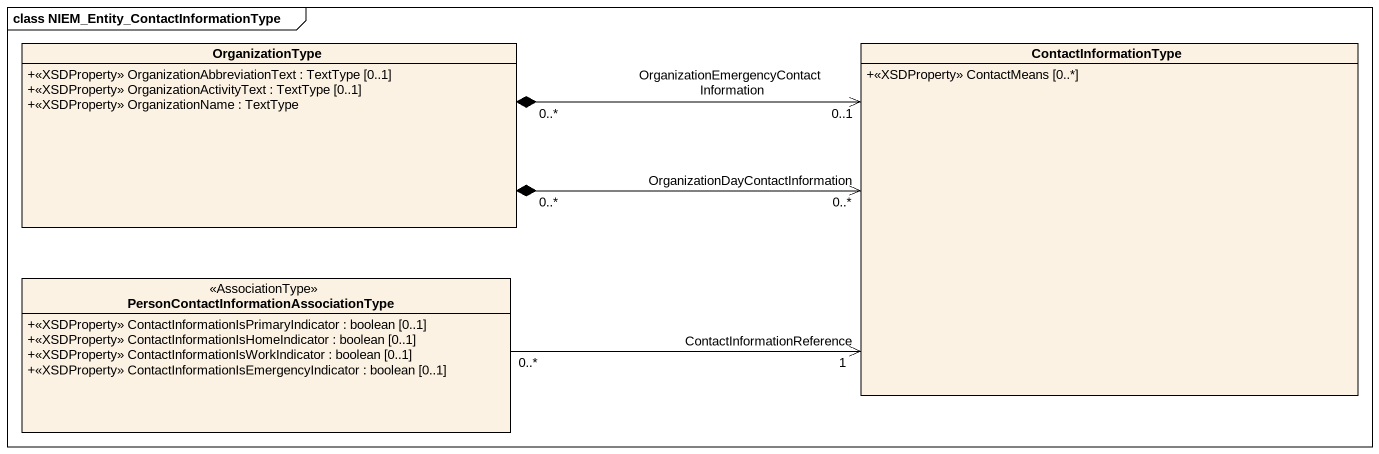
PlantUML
@startuml
mainframe class NIEM_Entity_ContactInformationType
hide circle
hide empty members
skinparam classAttributeIconSize 0
class OrganizationType {
  +<<XSDProperty>> OrganizationAbbreviationText : TextType [0..1]
  +<<XSDProperty>> OrganizationActivityText : TextType [0..1]
  +<<XSDProperty>> OrganizationName : TextType
}
class ContactInformationType {
  +<<XSDProperty>> ContactMeans [0..*]
}
class "PersonContactInformationAssociationType" as PersonContactInformationAsso <<AssociationType>> {
  +<<XSDProperty>> ContactInformationIsPrimaryIndicator : boolean [0..1]
  +<<XSDProperty>> ContactInformationIsHomeIndicator : boolean [0..1]
  +<<XSDProperty>> ContactInformationIsWorkIndicator : boolean [0..1]
  +<<XSDProperty>> ContactInformationIsEmergencyIndicator : boolean [0..1]
}
OrganizationType "0..*" *-right-> "OrganizationDayContactInformation\n0..*" ContactInformationType
OrganizationType "0..*" *-right-> "OrganizationEmergencyContactInformation\n0..1" ContactInformationType
PersonContactInformationAsso "0..*" -right-> "ContactInformationReference\n1" ContactInformationType
@enduml
